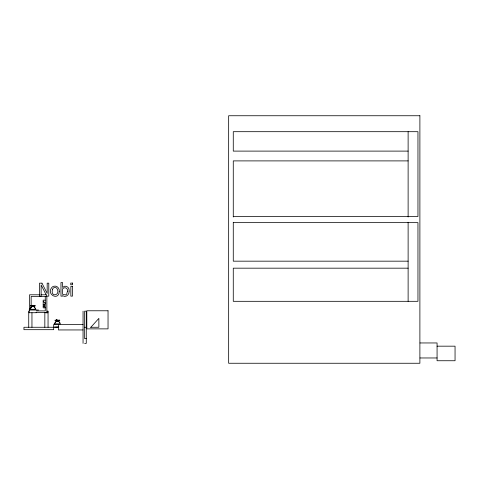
<?xml version="1.0" encoding="UTF-8"?>
<svg xmlns="http://www.w3.org/2000/svg" width="479" height="479" viewBox="0 0 479 479"><rect width="100%" height="100%" fill="white"/><g stroke="black" fill="none" stroke-linecap="round" stroke-linejoin="round"><path stroke-width="0.72" d="M32.434 306.548L32.47 305.321L31.782 305.321L31.782 306.548L29.65 309.29L29.65 310.033L29.65 309.29L31.728 306.548L33.835 306.548L35.398 308.572L33.835 306.321L32.961 306.321M57.055 321.098L57.097 319.87L56.408 319.87L56.414 321.098L54.277 323.84L54.277 324.582L54.277 323.84L56.354 321.098L58.462 321.098L60.019 323.121L58.456 320.876L57.588 320.876M90.86 327.265L98.872 318.373L98.872 327.265L90.489 327.265M43.188 304.752L45.254 303.788M43.188 306.297L44.218 305.877L44.218 304.267M408.12 151.107L233.273 151.107L233.273 131.689L417.957 131.689L417.957 216.502L233.273 216.502M408.12 160.896L233.273 160.896L233.273 217.017M233.273 222.645L417.957 222.645L417.957 301.315L233.273 301.315L233.273 268.174L408.12 268.174M408.12 261.169L233.273 261.169L233.273 222.256M39.643 294.795L29.542 294.795L29.542 310.29M41.02 294.795L46.14 294.795M45.254 300.159L43.188 300.159L43.188 307.835L45.254 307.835L44.218 305.877M29.65 309.29L35.967 309.29M29.075 310.033L38.524 310.033M36.344 310.895L45.254 310.895L45.254 296.399M36.039 312.506L46.864 312.506M29.075 312.715L36.542 312.715M54.277 323.84L60.593 323.84M83.053 324.582L53.702 324.582L53.684 329.684L23.95 329.684L23.95 327.265L58.803 327.265M54.654 326.995L58.558 326.995M56.468 327.241L58.402 327.241M84.663 327.265L86.813 327.265M83.053 329.947L58.444 329.947L58.444 324.582M86.274 338.647L84.663 338.647L84.663 311.164L86.274 311.164L86.274 343.365L84.663 343.365M420.023 342.958L437.07 342.958L437.07 360.741L455.05 360.741L455.05 346.173L437.07 346.173M420.023 357.969L437.07 357.969M43.188 301.662L45.254 302.89M408.12 131.689L408.12 217.017M408.12 222.256L408.12 301.315M83.053 311.164L83.053 343.365M57.588 320.637L57.588 321.098M57.294 320.637L57.276 321.098M56.821 319.87L56.821 321.098M56.624 319.87L56.624 321.098M56.486 319.87L56.486 321.098M48.056 327.265L48.056 311.164L47.253 311.164L47.253 312.775M47.84 311.164L47.84 312.775L44.834 312.775L44.834 327.265M46.864 312.775L46.864 296.399L31.147 296.399L31.147 307.997M32.925 306.087L32.961 306.548M32.674 306.087L32.674 306.548M32.195 305.321L32.195 306.548M32.003 305.321L32.003 306.548M31.955 312.775L31.955 327.265M31.859 305.321L31.859 306.548M29.207 312.775L29.207 311.164L28.734 311.164L28.734 327.265M67.437 291.238L66.719 294.04A2.287 2.287 0 0 1 65.348 294.872L62.605 294.375L62.605 288.801C64.563 286.55 68.222 288.065 67.437 291.238M59.288 291.274C59.019 301.267 45.978 294.543 51.798 287.49A3.874 3.874 0 0 1 54.019 286.22C57.043 285.454 59.618 288.358 59.288 291.274M69.126 291.106C69.635 294.597 65.743 297.968 62.605 295.681L62.498 296.13L60.965 296.13L60.965 282.586L62.605 282.586L62.605 287.424C65.33 284.334 69.886 287.37 69.126 291.106M52.462 289.627C50.241 297.854 61.15 295.369 56.911 288.466A2.203 2.203 0 0 0 55.552 287.604L54.349 287.604A2.215 2.215 0 0 0 52.977 288.466L52.462 289.627M419.891 115.744L228.657 115.744L228.657 363.256L419.891 363.256L419.891 115.744M72.604 283.083L70.742 283.083L70.742 284.777L72.604 284.777L72.604 283.083M41.96 283.167L39.517 283.167L39.517 296.13L41.128 296.13L41.128 284.951L46.852 296.13L48.786 296.13L48.786 283.167L47.176 283.167L47.176 293.435L41.96 283.167M72.491 286.406L70.856 286.406L70.856 296.13L72.491 296.13L72.491 286.406M35.099 305.608L30.405 305.608L30.405 306.087L35.099 306.087L35.099 305.608M108.038 310.775L86.813 310.775L86.813 328.875L108.038 328.875L108.038 310.775M59.719 320.158L55.031 320.158L55.031 320.637L59.719 320.637L59.719 320.158"/></g></svg>
